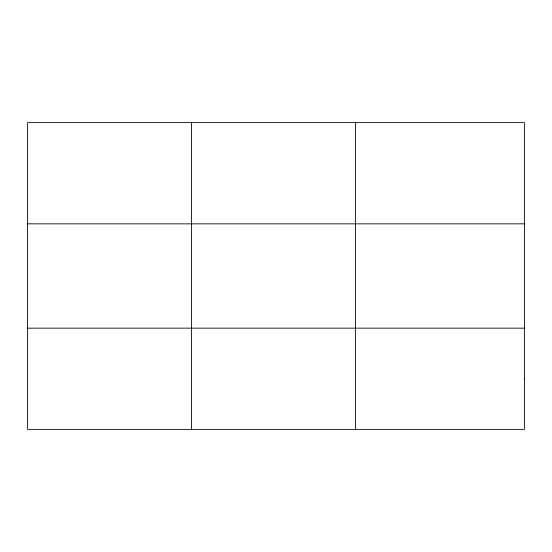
<?xml version="1.0" encoding="UTF-8"?>
<svg xmlns="http://www.w3.org/2000/svg" width="552" height="552" viewBox="0 0 552 552"><rect width="100%" height="100%" fill="white"/><g stroke="black" fill="none" stroke-linecap="round" stroke-linejoin="round"><path stroke-width="0.83" d="M191.544 429.387L191.544 122.613M355.488 429.387L355.488 122.613M27.6 223.85L524.4 223.85M27.6 328.15L524.4 328.15M524.4 378.769L524.4 429.387L27.6 429.387L27.6 122.613L524.4 122.613L524.4 378.769"/></g></svg>
